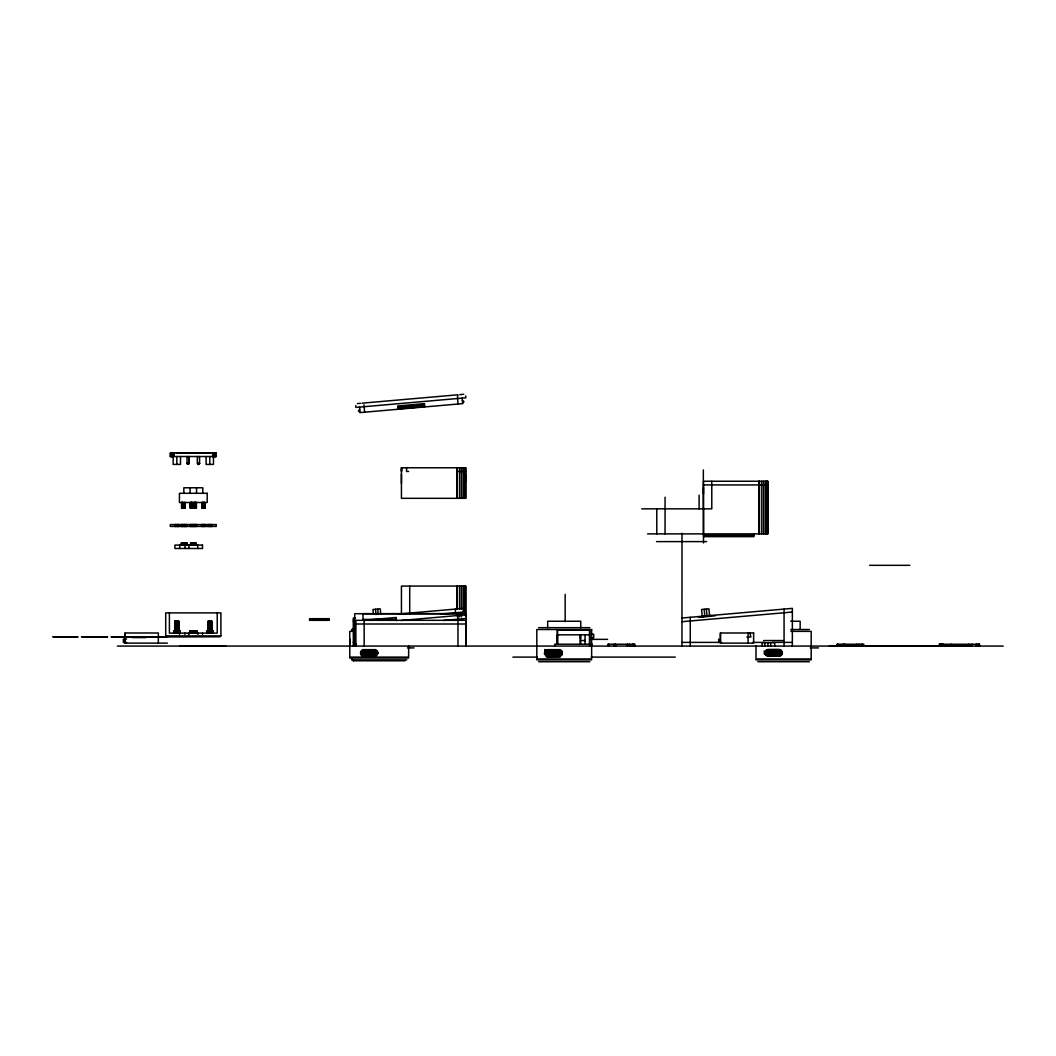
<?xml version="1.0" encoding="UTF-8"?>
<svg xmlns="http://www.w3.org/2000/svg" width="1056" height="1056" viewBox="0 0 1056 1056"><rect width="100%" height="100%" fill="white"/><g stroke="black" fill="none" stroke-linecap="round" stroke-linejoin="round"><path stroke-width="1.5" d="M187.057 463.386L189.064 463.478L187.057 463.32L189.077 463.399L189.077 456.509L189.077 463.333L187.057 463.32L187.057 456.509M198.092 463.874L197.564 463.465L199.558 463.399L199.571 456.509M401.438 613.668L401.438 586.08L465.775 586.08L465.775 615.701M401.438 467.768L401.438 498.326L465.775 498.326L465.775 467.768L401.438 467.768L401.504 471.451L401.716 467.768M408.632 645.85L408.632 657.109L349.76 657.109L349.76 631.356L354.301 631.356M409.715 613.668L409.715 586.08M456.839 609.114L456.839 586.08M456.839 498.326L456.839 467.768M457.142 609.114L457.142 586.08M457.142 498.326L457.142 467.768M457.446 609.114L457.446 586.08M457.446 498.326L457.446 467.768M459.73 609.114L459.73 586.08M459.73 498.326L459.73 467.768M461.564 609.114L461.564 586.08M461.564 498.326L461.564 467.768M463.36 614.051L463.36 586.08M463.36 498.326L463.36 467.768M464.35 614.051L464.35 586.08M464.35 498.326L464.35 467.768M464.957 614.051L464.957 586.08M464.957 498.326L464.957 467.768M465.247 615.701L465.247 586.08M465.247 498.326L465.247 467.768M465.577 615.701L465.577 586.08M465.577 498.326L465.577 467.768M466.25 619.186L466.25 646.074L466.25 614.777L401.359 620.453M589.618 634.828L557.423 634.828L557.436 644.213L557.423 630.221L589.618 630.221L589.618 644.226M580.444 634.828L580.444 644.2L580.457 634.828L580.444 638.51M703.481 533.887L703.507 481.246L767.844 481.246L767.844 533.887L656.779 533.887M756.004 645.968L756.004 658.957L811.193 658.957L811.193 631.356L790.878 631.356M758.908 481.246L758.908 533.887M203.491 452.826L204.64 453.196M363.053 652.384L374.959 651.935L375.355 653.73L363.053 653.677L363.053 652.384L375.355 652.384M548.09 652.384L559.997 651.935L560.393 653.73L548.09 653.677L548.09 652.384L560.393 652.384M767.448 652.199L779.354 651.75L779.75 653.545L767.448 653.492L767.448 652.199L779.764 652.199M202.277 453.196L201.247 452.826M207.148 452.826L206.276 453.196M197.538 456.509C196.02 471.266 202.105 460.522 197.617 463.597L199.492 463.61L197.657 463.65M186.767 453.196L186.503 452.826M199.294 453.196L198.581 453.196L199.294 452.826M199.148 453.196L198.33 452.826M375.342 653.796L363.066 653.796M560.38 653.796L548.104 653.796M779.75 653.611L767.474 653.611M199.518 463.544L197.591 463.544M363.528 653.677L363.528 652.384M374.88 652.384L374.88 653.677M548.566 653.677L548.566 652.384M559.918 652.384L559.918 653.677M767.936 653.492L767.936 652.199M779.275 653.492L779.275 652.199M359.74 409.292L358.406 410.89L359.99 412.223M462.62 403.247L463.954 401.65L462.37 400.316M701.303 616.546L710.437 615.371L711.071 616.242L700.801 617.14L703.732 616.889M352.163 630.432L354.182 628.597M137.293 637.045L111.038 636.794L166.637 637.045L165.713 635.87L165.713 612.876L220.902 612.876L220.902 635.87L219.991 636.794L139.801 637.045M351.595 630.432L353.443 628.597M460.984 608.599L461.855 608.52M357.39 403.59L360.598 403.313M362.155 403.168L457.208 394.852M459.716 394.64L463.69 394.284M397.808 407.444L424.552 405.095M355.37 617.839L353.311 618.024L353.311 646.074M398.798 614.038L463.69 608.362L463.69 612.044L440.854 614.038M353.311 619.859L354.42 619.766M363.198 620.374L396.185 617.483L396.475 620.69M353.311 621.694L355.027 621.548M443.414 620.453L466.25 618.46M681.978 618.024L792.356 608.362L792.356 646.074M698.412 617.166L703.639 616.704M711.599 616.004L715.466 615.78M681.978 621.694L792.356 612.044M363.884 650.668L374.524 650.668M548.922 650.668L559.561 650.668M768.293 650.496L778.919 650.496M187.242 463.729L189.077 463.36M199.056 463.861L197.762 463.756L199.241 463.822M170.32 456.509L170.399 452.826L216.256 452.826L216.308 456.509L170.372 456.509M408.632 471.451L406.547 471.451L406.547 467.768M456.839 471.451L465.775 471.451M703.507 484.928L767.844 484.928M181.658 508.015L185.222 508.015L185.222 502.498M190.265 508.015L190.225 502.498L190.186 508.015L196.39 508.015L196.429 502.498M641.744 508.847L711.784 508.847L711.784 481.246M647.579 533.887L655.882 533.887M703.507 534.811L753.918 534.811M703.507 535.735L753.918 535.735M703.507 536.646L753.892 536.646L753.892 533.887M656.528 541.609L706.688 541.609M186.806 542.876L181.421 542.876L181.487 545.081M869.59 565.33L909.85 565.33M465.775 613.668L354.71 613.708L354.737 644.028L356.426 644.028M363.238 619.397L396.356 619.397M466.25 620.321L355.885 620.321L355.885 646.074M790.693 621.245L800.158 621.245L800.158 629.284M355.885 624.004L466.25 624.004M538.666 627.673L589.802 627.673M351.595 629.521L354.367 629.521M790.852 629.521L809.345 629.521M206.765 630.815L206.738 633.112L206.712 630.815L213.101 630.815L213.154 633.112M590.911 634.207L593.67 634.207L593.67 637.89L590.911 637.89M165.713 635.87L220.902 635.87M77.801 636.794L52.8 636.794L77.801 637.045M107.488 636.794L81.457 636.794L107.488 637.045M746.922 637.045L750.869 637.045L749.945 632.993M132.554 637.586L145.873 637.586M126.562 639.052L123.38 639.052L123.38 642.457L126.562 642.457M591.386 639.355L607.583 639.355M580.444 640.543L585.394 640.53M763.633 640.556L783.143 640.556M353.311 642.391L355.027 642.391M681.978 642.391L721.525 642.391M752.796 642.391L764.32 642.391M772.556 642.391L792.356 642.391M167.429 643.117L125.057 643.117L125.057 632.993L158.334 632.993L158.334 643.117M592.376 644.213L554.664 644.226L554.664 646.061M634.735 644.239L608.018 644.239L608.018 646.074M356.413 644.279L354.71 644.279L354.724 646.074M179.718 645.902L225.707 645.902M829.33 645.902L870.949 645.902M873.233 645.902L970.82 645.902M117.401 646.074L1003.2 646.074M407.563 647.909L414.018 647.909M810.348 647.909L818.426 647.909M545.266 649.942L548.566 649.942M559.39 652.106L549.094 652.106L549.094 650.668A2.455 2.455 0 0 0 546.48 653.03A2.455 2.455 0 0 0 549.107 655.486M768.002 652.384L779.209 652.384M767.448 652.661L770.629 652.661L767.448 653.03M779.764 652.661L776.582 652.661L779.764 653.03M363.053 652.846L366.234 652.846L363.053 653.215M375.355 652.846L372.187 652.846L375.355 653.215M548.09 652.846L551.272 652.846L548.09 653.215M560.393 652.846L557.225 652.846L560.393 653.215M544.302 653.426L546.137 653.426L546.137 656.198M768.002 653.308L779.209 653.308M559.073 653.77L559.39 655.38M778.76 653.77L768.451 653.77L768.451 655.195A2.455 2.455 0 0 1 765.838 652.846A2.455 2.455 0 0 1 768.464 650.39L768.451 651.922M768.293 655.195L778.906 655.195A2.35 2.35 0 0 0 781.282 652.766L781.268 652.687A2.35 2.35 0 0 0 778.76 650.496L778.892 652.199M363.884 655.38L374.524 655.38A2.35 2.35 0 0 0 376.873 652.951A2.35 2.35 0 0 0 374.365 650.681M548.922 655.38L559.548 655.38A2.35 2.35 0 0 0 561.911 652.951A2.35 2.35 0 0 0 559.403 650.681M512.886 657.109L537.306 657.109M546.533 657.109L560.116 657.109M591.215 657.109L675.246 657.109M349.76 658.033L408.632 658.033M404.95 660.792L353.443 660.792L352.163 658.957M351.595 659.868L406.784 659.868M536.818 659.868L591.637 659.868M756.004 659.868L811.193 659.868M538.666 661.716L589.802 661.716M757.838 661.716L809.345 661.716M197.551 463.386L199.558 463.399M197.934 463.848L199.109 463.861M351.661 658.957L353.496 660.792M709.526 615.45L708.946 608.85L701.62 609.497L702.187 616.097M706.385 609.074L706.952 615.674M704.18 609.272L704.761 615.872M465.67 395.96L465.841 397.795L355.885 407.418L355.727 405.583M462.172 398.112L462.647 403.616L360.03 412.592L359.542 407.088M457.868 394.799L457.961 395.894M457.433 396.686L458.066 404.012M363.964 404.857L364.61 412.196M380.741 614.13L380.279 608.85L372.953 609.497L373.296 613.457M377.718 609.074L378.18 614.354M375.514 609.272L375.976 614.552M461.564 613.668L461.564 616.862M459.73 613.668L459.73 616.862M457.446 616.862L457.446 613.668L362.987 613.708L362.987 620.096M979.506 646.074L979.506 644.239L939.246 644.239L939.246 646.074M979.334 644.239L979.334 646.074M978.991 644.239L978.991 646.074M978.49 644.239L978.49 646.074M977.13 644.239L977.13 646.074M976.285 644.239L976.285 646.074M971.89 644.239L971.89 646.074M968.84 644.239L968.84 646.074M951.086 644.239L951.086 646.074M943.298 644.239L943.298 646.074M942.625 644.239L942.625 646.074M942.52 644.239L942.52 646.074M942.203 644.239L942.203 646.074M941.675 644.239L941.675 646.074M940.936 644.239L940.936 646.074M940.262 644.239L940.262 646.074M940.091 644.239L940.091 646.074M939.748 644.239L939.748 646.074M863.742 646.074L863.861 644.239L837.131 644.239L837.131 646.074M862.501 644.239L862.501 646.074M861.604 644.239L861.604 646.074M858.779 644.239L858.779 646.074M856.522 644.239L856.522 646.074M844.8 644.239L844.8 646.074M844.351 644.239L844.351 646.074M842.992 644.239L842.992 646.074M837.804 644.239L837.804 646.074M837.58 644.239L837.58 646.074M837.355 644.239L837.355 646.074M784.067 609.088L784.067 646.074M778.892 653.492L778.76 655.195M774.708 646.074L774.708 642.668L762.115 642.668L762.115 646.074M770.669 642.668L770.669 646.074M767.95 642.668L767.95 646.074M767.646 481.246L767.659 533.887M767.316 481.246L767.316 533.887M767.026 481.246L767.026 533.887M766.418 481.246L766.418 533.887M765.428 481.246L765.428 533.887M764.821 642.668L764.821 646.074M764.28 650.984L764.28 654.047M763.633 481.246L763.633 533.887M761.798 481.246L761.798 533.887M759.515 481.246L759.515 533.887M759.211 481.246L759.211 533.887M748.11 632.993L748.11 643.117M720.509 632.993L720.509 643.117M718.674 639.052L718.674 642.457M703.507 487.529L703.507 493.97M703.481 508.847L703.507 542.929M703.336 469.92L703.336 509.243M699.098 495.172L699.098 508.847M690.254 617.298L690.254 646.074M681.991 533.28L681.978 646.074M665.069 497.231L665.056 533.887M656.779 508.847L656.792 533.887M634.63 644.239L634.735 646.074M633.389 644.239L633.389 646.074M632.491 644.239L632.491 646.074M629.666 644.239L629.666 646.074M627.409 644.239L627.409 646.074M615.688 644.239L615.688 646.074M615.226 644.239L615.226 646.074M613.879 644.239L613.879 646.074M608.692 644.239L608.692 646.074M608.467 644.239L608.573 646.074M608.243 644.239L608.243 646.074M589.618 630.221L589.618 646.061M585.05 634.828L585.05 644.213M580.787 627.673L580.787 621.245L547.681 621.245L547.681 627.673M565.158 594.356L565.158 621.707M559.39 650.668L559.535 652.384M557.423 630.221L557.423 644.226M549.094 653.954L549.094 655.38M544.922 649.453L544.922 654.047M465.775 474.976L465.775 481.404M457.974 615.503L457.974 619.186M457.974 620.321L457.974 646.074M455.4 609.088L455.4 612.77M401.438 474.052L401.438 483.41M374.352 650.668L374.352 652.106L364.056 652.106L364.056 650.668A2.455 2.455 0 0 0 361.429 653.03A2.455 2.455 0 0 0 364.056 655.486M374.352 653.954L374.352 655.38M364.162 620.321L364.162 646.074M364.056 653.954L364.056 655.38M349.76 639.078L349.76 644.239M328.786 618.684L328.733 620.321M328.588 618.684L328.442 620.321M328.178 618.684L328.165 620.321M328.046 618.684L327.532 620.321M327.439 618.684L327.4 620.321M327.136 618.684L327.188 620.321M327.043 618.684L326.951 620.321M326.647 618.684L326.621 620.321M326.449 618.684L326.489 620.321M326.238 618.684L326.357 620.321M326.08 618.684L326.014 620.321M325.895 618.684L325.763 620.321M325.591 618.684L325.591 620.321M325.393 618.684L325.34 620.321M325.248 618.684L325.116 620.321M325.076 618.684L324.892 620.321L324.746 618.684M324.588 618.684L324.628 620.321M323.981 618.684L323.994 620.321M323.968 618.684L323.968 620.321M323.704 618.684L323.717 620.321M323.334 618.684L323.506 620.321M323.215 618.684L323.215 620.321M323.07 620.321L322.964 618.684L322.859 620.321M322.529 618.684L322.595 620.321M322.291 618.684L322.291 620.321M322.04 618.684L322.054 620.321M321.829 620.321L321.803 618.684L321.565 620.321M321.341 618.684L321.486 620.321L321.169 618.684M320.998 618.684L320.984 620.321M320.747 620.321L320.734 618.684L320.668 620.321M320.417 618.684L320.443 620.321M320.021 618.684L320.087 620.321M319.968 618.684L319.981 620.321M319.664 618.684L319.585 620.321M319.4 618.684L319.387 620.321M319.242 618.684L319.242 620.321M319.018 618.684L319.004 620.321L318.846 618.684M318.542 618.684L318.49 620.321M318.397 618.684L318.292 620.321M318.054 618.684L318.199 620.321M317.816 620.321L317.816 618.684L317.684 620.321M317.552 618.684L317.42 620.321M317.17 618.684L317.249 620.321M316.998 618.684L317.011 620.321M316.826 618.684L316.826 620.321M316.589 620.321L316.523 618.684L316.417 620.321M316.259 618.684L316.153 620.321M315.902 618.684L315.916 620.321M315.77 618.684L315.784 620.321M315.559 618.684L315.467 620.321M315.269 618.684L315.269 620.321M315.163 618.684L314.978 620.321M314.926 618.684L314.86 620.321M314.609 618.684L314.609 620.321M314.411 618.684L314.358 620.321M314.2 618.684L314.094 620.321M313.936 618.684L314.068 620.321M313.79 618.684L313.711 620.321M313.487 618.684L313.487 620.321M313.302 618.684L313.302 620.321M313.025 620.321L313.051 618.684L312.8 620.321M312.576 618.684L312.708 620.321M312.14 618.684L312.193 620.321M312.074 618.684L311.916 620.321M311.665 618.684L311.705 620.321M311.573 618.684L311.573 620.321M311.296 618.684L311.414 620.321M311.058 618.684L311.111 620.321M310.9 618.684L310.834 620.321M310.636 618.684L310.649 620.321M310.372 618.684L310.477 620.321M310.16 618.684L310.253 620.321M309.989 618.684L310.015 620.321M309.778 618.684L309.778 620.321M217.232 612.876L217.232 633.112L169.396 633.112L169.396 612.876M216.084 452.826L216.084 456.509M215.807 452.826L215.886 456.509M215.543 452.826L215.635 456.509M215.345 452.826L215.45 456.509M215.226 452.826L215.107 456.509M214.988 452.826L214.988 456.509M214.738 452.826L214.738 456.509L214.46 452.826M214.328 452.826L214.328 456.509M214.183 452.826L214.038 456.509M213.88 452.826L213.88 456.509M213.734 452.826L213.576 456.509M213.418 452.826L213.484 464.416L206.118 464.416L206.118 456.509M213.101 452.826L213.259 456.509M212.942 452.826L212.942 456.509M212.956 630.815L213.008 633.112M212.784 452.826L212.784 456.509M212.85 630.815L212.718 633.112L212.48 630.815M212.626 452.826L212.626 456.509M212.309 630.815L212.401 633.112M212.005 524.581L212.005 526.416M212.203 630.815L212.005 633.112M211.913 524.581L211.939 526.416M211.609 524.581L211.609 526.416M211.636 621.152L211.781 633.112L211.926 621.152L208.006 621.152L207.86 633.112M211.358 526.416L211.424 524.581L211.147 526.416M211.358 621.152L211.424 633.112L211.16 621.152M210.989 524.581L211.068 526.416M211.015 621.152L211.028 633.112M210.817 524.581L210.817 526.416M210.87 621.152L210.764 633.112L210.54 621.152M210.58 453.196L176.101 452.826M210.461 524.581L210.646 526.416M210.276 526.416L210.276 524.581L210.091 526.416M210.368 621.152L210.355 633.112M210.197 621.152L210.21 633.112M209.801 456.509L209.801 464.416M209.893 524.581L209.801 526.416M209.84 621.152L209.933 633.112M209.708 524.581L209.708 526.416M209.576 621.152L209.656 633.112M209.51 526.416L209.141 524.581M209.405 621.152L209.378 633.112M209.246 621.152L209.233 633.112M208.916 621.152L208.969 633.112M208.864 524.581L208.784 526.416L208.534 524.581M208.771 621.152L208.705 633.112M208.56 621.152L208.573 633.112M208.454 524.581L208.388 526.416M208.441 633.112L208.27 621.152L208.204 633.112M208.111 524.581L208.177 526.416M207.94 524.581L207.992 526.416M207.728 526.416L207.61 524.581L207.596 526.416M207.662 630.815L207.755 633.112M207.464 630.815L207.464 633.112M207.293 630.815L207.214 633.112M207.082 630.815L206.963 633.112M205.22 524.581L205.247 526.416M205.088 508.015L204.983 502.498L204.956 508.015L201.894 508.015L202.079 502.498M204.983 524.581L205.062 526.416M204.838 524.581L204.93 526.416M204.547 502.498L204.692 508.015M204.613 524.581L204.732 526.416M204.442 502.498L204.376 508.015M204.481 524.581L204.481 526.416M204.191 502.498L204.257 508.015M204.204 524.581L204.204 526.416M204.059 502.498L203.927 508.015M203.9 524.581L203.98 526.416M203.716 502.498L203.782 508.015M203.663 524.581L203.663 526.416L203.425 524.581M203.57 502.498L203.425 508.015M203.28 502.498L203.214 508.015M203.267 524.581L203.267 526.416M203.148 502.498L202.607 508.015M203.188 526.416L203.029 524.581L202.805 526.416M202.792 493.297L202.792 487.78L183.836 487.78L183.836 493.297M202.726 524.581L202.646 526.416M202.541 502.498L202.369 508.015M202.435 524.581L202.514 526.416M202.514 633.112L202.514 634.392M202.211 502.498L202.118 508.015M202.184 524.581L202.132 526.416M201.973 524.581L201.973 526.416L201.841 524.581M201.828 502.498L201.868 508.015M201.59 524.581L201.604 526.416M197.723 545.081L197.723 548.486M197.908 633.112L197.908 634.392M196.984 633.112L196.984 630.815L189.684 630.815L189.631 633.112M196.614 524.581L196.627 526.416M196.693 630.815L196.812 633.112M196.535 487.78L196.535 493.297M196.469 524.581L196.469 526.416M196.403 630.815L196.561 633.112M196.205 502.498L196.337 508.015M196.376 524.581L196.178 526.416M196.218 630.815L196.31 633.112M195.954 502.498L196.086 508.015M195.98 524.581L196.073 526.416M195.941 545.081L195.98 542.876L190.621 542.876L190.582 545.081M196.007 630.815L196.112 633.112M195.796 502.498L195.875 508.015M195.756 524.581L195.716 526.416L195.545 524.581M195.809 545.081L195.756 542.876L195.505 545.081M195.782 630.815L195.901 633.112M195.518 502.498L195.703 508.015M195.532 630.815L195.664 633.112M195.32 502.498L195.426 508.015M195.334 524.581L195.294 526.416M195.347 542.876L195.426 545.081M195.413 630.815L195.413 633.112M195.215 502.498L195.109 508.015M195.149 524.581L195.149 526.416M195.175 545.081L195.083 542.876L194.898 545.081M195.281 630.815L195.136 633.112M194.99 502.498L194.872 508.015M194.938 524.581L195.043 526.416M194.858 630.815L195.004 633.112M194.634 502.498L194.753 508.015M194.674 524.581L194.674 526.416M194.792 542.876L194.687 545.081M194.713 630.815L194.713 633.112M194.502 502.498L194.41 508.015L194.251 502.498M194.436 524.581L194.608 526.416M194.581 542.876L194.476 545.081M194.555 630.815L194.41 633.112M194.251 542.876L194.37 545.081M194.251 630.815L194.251 633.112M193.987 502.498L194.119 508.015M194.027 542.876L194.146 545.081M194.106 630.815L194.106 633.112M193.855 502.498L193.855 508.015M193.934 524.581L193.868 526.416M193.908 545.081L193.789 542.876L193.552 545.081M193.948 633.112L193.789 630.815L193.631 633.112M193.71 524.581L193.697 526.416M193.472 524.581L193.393 526.416M193.314 542.876L193.433 545.081M193.472 630.815L193.314 633.112M193.156 524.581L193.169 526.416M193.195 542.876L193.195 545.081M193.156 630.815L193.156 633.112M192.997 524.581L193.05 526.416M193.076 545.081L192.958 542.876L192.72 545.081M192.997 630.815L192.997 633.112M192.68 524.581L192.68 526.416M192.839 630.815L192.68 633.112M192.641 502.498L192.496 508.015M192.43 524.581L192.456 526.416M192.482 542.876L192.601 545.081M192.522 630.815L192.522 633.112M192.205 502.498L192.245 508.015M192.258 526.416L192.258 524.581L192.047 526.416M192.364 542.876L192.258 545.081L192.034 542.876M192.218 630.815L192.364 633.112M191.994 502.498L192.113 508.015M192.06 630.815L192.06 633.112M191.862 502.498L191.862 508.015M191.954 524.581L191.902 526.416M191.822 542.876L191.928 545.081M191.77 630.815L191.915 633.112M191.743 502.498L191.638 508.015M191.73 524.581L191.651 526.416M191.73 542.876L191.638 545.081M191.624 633.112L191.624 630.815L191.347 633.112M191.519 502.498L191.413 508.015M191.532 524.581L191.492 526.416M191.36 542.876L191.453 545.081M191.202 502.498L191.308 508.015M191.228 524.581L191.189 526.416M191.123 542.876L191.281 545.081M191.215 630.815L191.215 633.112M191.004 502.498L191.096 508.015M191.07 524.581L191.057 526.416M190.925 542.876L191.057 545.081M191.083 633.112L190.964 630.815L190.727 633.112M190.832 502.498L190.753 508.015M190.766 524.581L190.766 526.416M190.674 542.876L190.766 545.081M190.542 502.498L190.608 508.015M190.595 526.416L190.45 524.581L190.304 526.416M190.45 630.815L190.595 633.112M190.265 630.815L190.397 633.112M190.093 487.78L190.093 493.297M190.027 524.581L190.054 526.416M190.093 630.815L190.054 633.112M189.922 630.815L189.842 633.112M188.892 545.081L188.892 548.486M188.826 633.112L188.826 634.392M188.602 633.112L188.602 634.392M186.991 524.581L186.952 526.416M186.727 524.581L186.78 526.416M186.872 542.876L186.872 545.081M186.661 526.416L186.529 524.581L186.371 526.416M186.661 542.876L186.661 545.081M186.437 542.876L186.371 545.081M186.107 524.581L186.199 526.416M186.226 542.876L186.067 545.081M185.909 524.581L186.001 526.416M185.975 542.876L185.882 545.081M185.803 524.581L185.698 526.416M185.698 542.876L185.79 545.081M185.579 524.581L185.473 526.416M185.394 542.876L185.5 545.081M185.354 524.581L185.236 526.416M185.275 542.876L185.17 545.081M185.024 524.581L184.985 526.416M185.051 542.876L185.038 548.486M184.958 633.112L184.958 634.392M184.747 502.498L184.853 508.015M184.826 524.581L184.747 526.416M184.826 542.876L184.826 545.081M184.51 502.498L184.589 508.015M184.602 524.581L184.628 526.416M184.708 542.876L184.589 545.081M184.312 502.498L184.417 508.015M184.496 526.416L184.364 524.581L184.246 526.416M184.351 542.876L184.47 545.081M184.114 542.876L184.232 545.081M183.902 524.581L183.968 526.416M183.995 542.876L183.876 545.081M183.731 524.581L183.731 526.416M183.757 542.876L183.638 545.081M183.48 524.581L183.48 526.416M183.52 542.876L183.52 545.081L183.282 542.876M183.19 502.498L183.19 508.015L183.005 502.498M183.348 524.581L183.229 526.416M182.992 524.581L182.992 526.416L182.873 524.581M183.163 545.081L183.058 542.876L182.833 545.081M182.833 502.498L182.912 508.015M182.622 502.498L182.556 508.015M182.714 526.416L182.53 524.581L182.345 526.416M182.635 542.876L182.728 545.081M182.424 502.498L182.305 508.015M182.437 542.876L182.345 545.081L182.16 542.876M182.239 502.498L182.134 508.015M182.134 524.581L182.134 526.416M181.975 502.498L181.883 508.015L181.698 502.498M181.896 524.581L182.068 526.416M182.002 542.876L181.922 545.081M181.698 524.581L181.79 526.416M181.724 542.876L181.79 545.081M181.54 502.498L181.54 508.015M181.46 524.581L181.5 526.416M181.355 526.416L181.236 524.581L181.17 526.416M181.381 542.876L181.368 545.081M180.497 456.509L180.497 464.416L173.144 464.416L173.197 452.826M180.008 633.112L180.022 630.815L173.646 630.815L173.633 633.112M179.705 545.081L179.705 548.486M179.85 630.815L179.678 633.112M179.533 630.815L179.52 634.392M179.282 630.815L179.375 633.112M179.018 524.581L179.018 526.416M179.19 630.815L179.19 633.112M178.926 524.581L178.9 526.416M178.834 621.152L178.992 633.112M178.688 524.581L178.728 526.416M178.662 633.112L178.728 621.152L174.887 621.152L174.86 633.112M178.451 526.416L178.385 524.581L178.16 526.416M178.372 621.152L178.556 633.112M178.121 621.152L178.187 633.112M177.923 524.581L178.081 526.416M177.91 621.152L177.923 633.112L177.751 621.152M177.844 526.416L177.751 524.581L177.58 526.416M177.514 621.152L177.514 633.112M177.395 524.581L177.302 526.416M177.342 621.152L177.236 633.112M177.21 524.581L177.21 526.416M177.091 621.152L177.104 633.112M176.827 456.509L176.827 464.416M176.827 524.581L177.012 526.416M176.906 621.152L176.959 633.112M176.722 526.416L176.154 524.581M176.735 621.152L176.682 633.112M176.378 621.152L176.537 633.112M176.299 621.152L176.26 633.112M175.982 524.581L175.982 526.416M175.969 621.152L176.128 633.112M175.798 524.581L175.718 526.416M175.718 633.112L175.732 621.152L175.586 633.112M175.639 524.581L175.56 526.416M175.481 524.581L175.336 526.416M175.454 621.152L175.336 633.112M175.164 621.152L175.217 633.112M174.781 524.581L174.61 526.416M174.821 621.152L174.755 633.112M174.451 630.815L174.544 633.112M174.187 630.815L174.359 633.112M174.002 452.826L174.002 456.509M174.029 630.815L173.963 633.112L173.752 630.815M173.831 452.826L173.831 456.509M173.514 452.826L173.672 456.509M173.356 452.826L173.356 456.509M173.039 452.826L173.039 456.509M172.735 452.826L172.735 456.509M172.59 452.826L172.445 456.509M172.3 452.826L172.3 456.509M172.154 452.826L172.022 456.509M171.758 452.826L171.758 456.509M171.626 452.826L171.626 456.509M171.389 452.826L171.508 456.509M171.283 452.826L171.178 456.509M171.072 452.826L170.887 456.509M170.729 452.826L170.663 456.509L170.438 452.826M125.215 632.993L125.215 643.117M562.333 654.39A3.089 3.089 0 0 1 561.752 655.208M561.277 655.591A3.089 3.089 0 0 1 559.561 656.119L548.922 656.119A3.089 3.089 0 0 1 545.833 653.03A3.089 3.089 0 0 1 548.922 649.942L559.561 649.942A3.089 3.089 0 0 1 562.333 651.658M764.834 652.621L765.692 655.129L768.28 656.304L779.816 656.185L781.664 654.944L782.377 652.846L781.374 650.404L778.932 649.387L767.62 649.453L765.692 650.562L764.834 652.621M377.982 653.03L375.632 656.304L363.66 656.476L361.442 655.472L360.439 652.806L361.442 650.588L363.211 649.638L375.197 649.638L377.269 650.918L377.982 653.03M562.096 653.03L559.759 656.304L547.787 656.476L545.556 655.472L544.553 652.806L545.556 650.588L547.338 649.638L559.31 649.638L561.383 650.918L562.096 653.03M424.433 403.63L397.676 405.979L397.927 408.91L424.684 406.56L424.433 403.63M188.839 463.769L187.308 463.782L188.839 463.769M207.2 493.297L179.428 493.297L179.428 502.498L207.2 502.498L207.2 493.297M216.308 524.581L170.32 524.581L170.32 526.416L216.308 526.416L216.308 524.581M202.514 545.081L174.913 545.081L174.913 548.486L202.514 548.486L202.514 545.081M328.97 618.684L309.566 618.684L309.58 620.321L328.97 620.321L328.97 618.684M591.637 629.521L536.818 629.521L536.818 658.957L591.637 658.957L591.637 629.521M753.628 632.993L720.35 632.993L720.35 643.117L753.628 643.117L753.628 632.993M374.524 649.942L363.884 649.942A3.089 3.089 0 0 0 360.796 653.03A3.089 3.089 0 0 0 363.884 656.119L374.524 656.119A3.089 3.089 0 0 0 377.612 653.03A3.089 3.089 0 0 0 374.524 649.942M778.919 649.757L768.293 649.757A3.089 3.089 0 0 0 765.204 652.846A3.089 3.089 0 0 0 768.293 655.934L778.919 655.934A3.089 3.089 0 0 0 782.008 652.846A3.089 3.089 0 0 0 778.919 649.757M194.225 526.416L194.198 524.581L194.159 526.416M175.124 526.416L175.072 524.581L175.019 526.416"/></g></svg>
